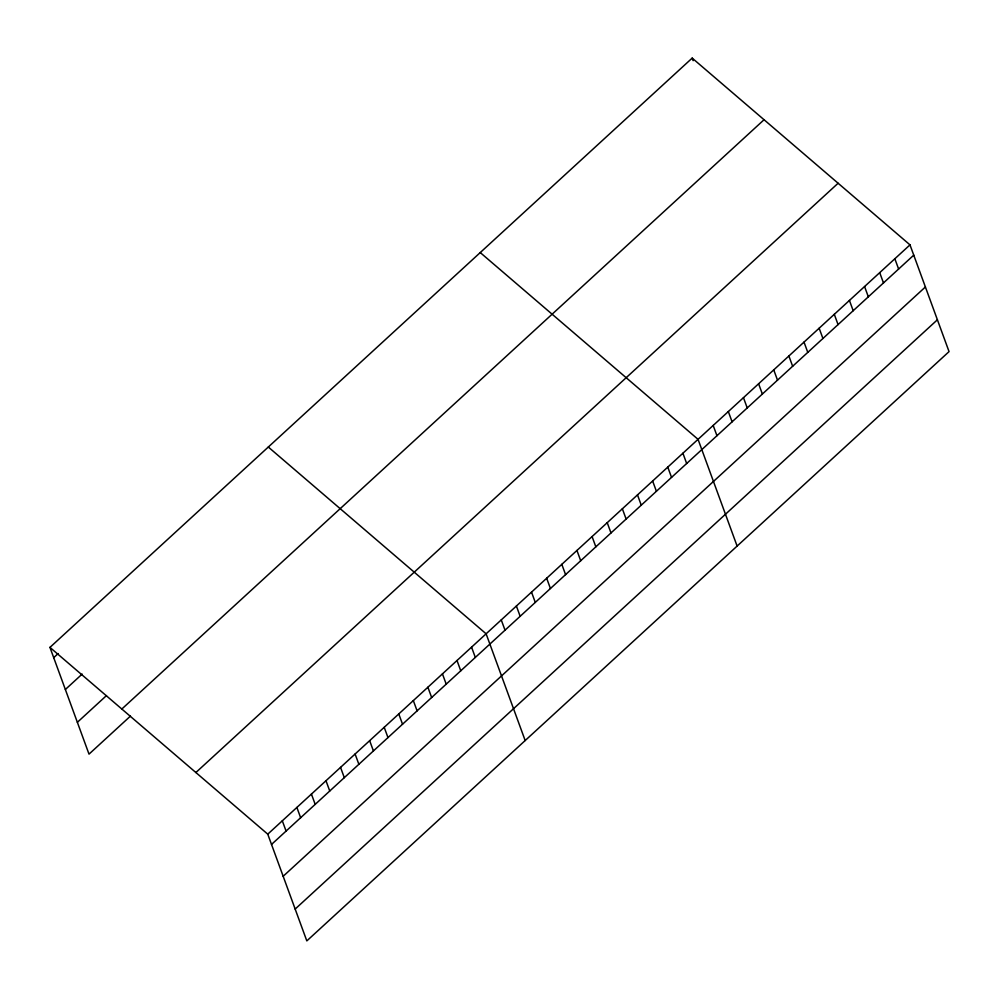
<?xml version="1.0" encoding="UTF-8"?>
<svg xmlns="http://www.w3.org/2000/svg" width="999" height="999" viewBox="0 0 999 999"><rect width="100%" height="100%" fill="white"/><g stroke="black" fill="none" stroke-linecap="round" stroke-linejoin="round"><path stroke-width="1.5" d="M49.95 647.389L692.182 58.104L909.989 244.867L949.05 351.611L306.818 940.896L267.757 834.165L49.95 647.389L89.011 754.133L130.444 716.108M53.709 657.667L58.192 653.558M65.36 689.497L82.155 674.088M77.36 722.302L106.481 695.579M121.828 709.028L764.06 119.73M195.879 772.527L838.111 183.242M267.757 834.165L909.989 244.867M271.516 844.442L913.748 255.145M283.167 876.273L925.399 286.975M295.167 909.065L937.399 319.78M480.244 252.572L698.051 439.335L737.112 546.078M268.306 447.04L486.113 633.803L525.174 740.534M894.854 258.766L898.613 269.043M879.719 272.652L883.478 282.929M864.572 286.538L868.331 296.815M849.437 300.437L853.196 310.714M834.302 314.323L838.061 324.6M819.155 328.209L822.926 338.486M804.02 342.108L807.779 352.385M692.182 58.104L693.119 60.664M788.885 355.994L792.644 366.271M773.75 369.88L777.509 380.169M758.603 383.778L762.374 394.056M743.468 397.664L747.227 407.942M728.333 411.551L732.092 421.84M713.186 425.449L716.957 435.726M682.916 453.234L686.675 463.511M667.782 467.12L671.54 477.397M652.634 481.006L656.405 491.283M637.499 494.905L641.258 505.182M622.365 508.791L626.123 519.068M607.23 522.677L610.988 532.954M592.082 536.575L595.841 546.853M576.947 550.461L580.706 560.739M561.813 564.348L565.571 574.625M546.665 578.246L550.437 588.523M531.53 592.132L535.289 602.409M516.396 606.018L520.154 616.308M501.261 619.917L505.019 630.194M471.565 647.165L475.324 657.442M457.005 660.514L460.764 670.804M442.445 673.875L446.203 684.153M427.884 687.237L431.655 697.514M413.336 700.586L417.095 710.876M398.776 713.948L402.535 724.225M384.215 727.309L387.974 737.587M369.655 740.659L373.426 750.936M355.107 754.02L358.866 764.297M340.547 767.382L344.305 777.659M325.986 780.731L329.745 791.008M311.426 794.093L315.197 804.37M296.878 807.454L300.637 817.731M282.317 820.803L286.076 831.081"/></g></svg>
